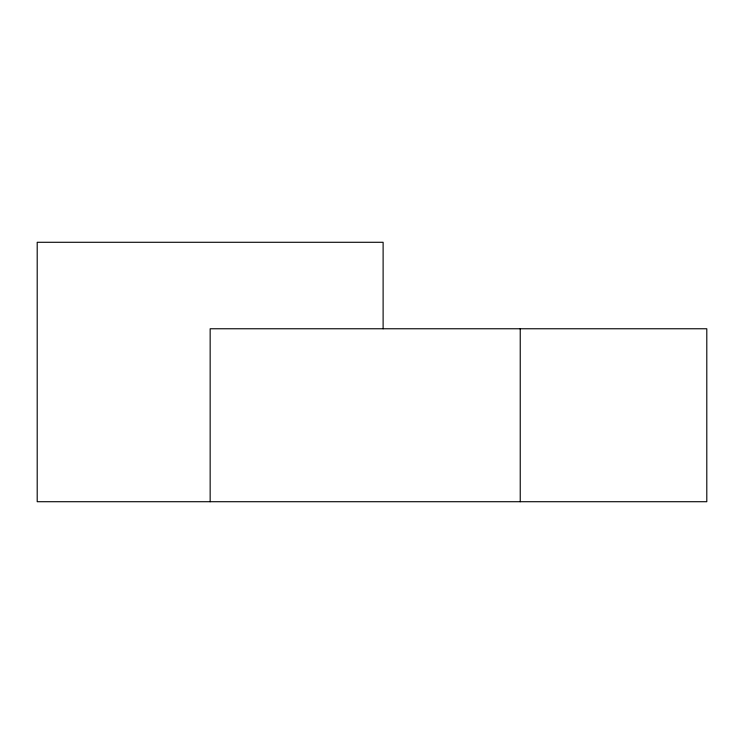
<?xml version="1.0" encoding="UTF-8"?>
<svg xmlns="http://www.w3.org/2000/svg" width="744" height="744" viewBox="0 0 744 744"><rect width="100%" height="100%" fill="white"/><g stroke="black" fill="none" stroke-linecap="round" stroke-linejoin="round"><path stroke-width="1.12" d="M520.233 328.764L520.233 501.716M383.113 328.764L383.113 242.284L37.2 242.284L37.2 501.716L706.8 501.716L706.8 328.764L210.152 328.764L210.152 501.716"/></g></svg>
